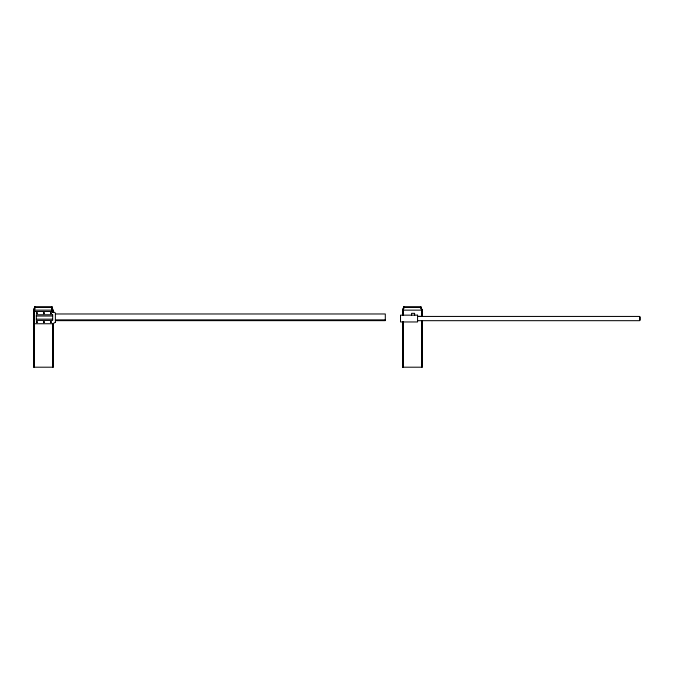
<?xml version="1.0" encoding="UTF-8"?>
<svg xmlns="http://www.w3.org/2000/svg" width="674" height="674" viewBox="0 0 674 674"><rect width="100%" height="100%" fill="white"/><g stroke="black" fill="none" stroke-linecap="round" stroke-linejoin="round"><path stroke-width="1.01" d="M33.784 310.141L34.837 306.805M402.782 310.141L403.836 306.805M53.086 323.63L53.086 367.195L33.7 367.195L33.7 310.141L34.77 306.805L52.024 306.805M402.698 315.331L402.698 310.141L403.768 306.805L421.023 306.805L422.084 310.141L422.084 316.367M34.77 307.386L52.024 307.386L53.086 310.141L53.086 312.222M403.768 307.386L421.023 307.386M33.7 310.141L53.086 310.141M402.698 310.141L422.084 310.141M55.378 313.974L385.301 313.974L385.301 320.647L55.378 320.647M36.337 316.047L52.673 316.047M417.577 316.384L421.536 316.384L421.536 310.141L420.534 306.805M417.568 316.435L639.559 316.435L639.559 320.681L417.568 320.681M36.337 319.156L52.673 319.156M55.378 319.872L385.301 319.872M402.698 367.195L422.084 367.195L422.084 320.512M420.947 307.386L422.008 310.141L422.008 316.367M640.3 316.94L640.3 320.175M422.008 320.512L422.008 367.195M421.84 316.367L421.84 310.141L420.803 306.805M421.84 320.512L421.84 367.195M421.536 320.529L421.536 367.195M414.611 315.365L414.611 313.334L411.57 313.334L411.57 315.365M404.257 306.805L403.246 310.141L403.246 315.348M403.987 306.805L402.951 310.141L402.951 315.331M403.246 321.565L403.246 367.195M402.951 321.557L402.951 367.195M402.698 321.557L402.782 367.195M53.01 312.222L51.949 306.805M53.01 323.63L53.01 367.195M52.842 312.222L51.805 306.805M52.842 323.63L52.842 367.195M52.538 312.222L51.536 306.805M52.538 323.646L52.538 367.195M35.259 306.805L34.248 312.222M34.989 306.805L33.944 310.141L33.944 367.195M34.248 323.646L34.248 367.195M36.421 312.702L36.514 313.705L37.508 313.604L37.415 312.61L36.421 312.702M36.421 321.641L36.514 322.635L37.508 322.543L37.415 321.54L36.421 321.641M43.439 312.702L43.532 313.705L44.526 313.604L44.433 312.61L43.439 312.702M43.439 321.641L43.532 322.635L44.526 322.543L44.433 321.54L43.439 321.641M50.457 312.702L50.55 313.705L51.553 313.604L51.451 312.61L50.457 312.702M50.457 321.641L50.55 322.635L51.553 322.543L51.451 321.54L50.457 321.641M55.378 322.273L52.85 323.747L33.86 323.747L33.86 311.455L52.85 311.455L55.378 312.93L55.378 322.273M52.673 314.775L36.337 314.775L36.337 320.42L52.673 320.42L52.673 314.775M417.568 315.154L400.508 315.154L400.508 321.961L417.568 321.961L417.568 315.154"/></g></svg>
